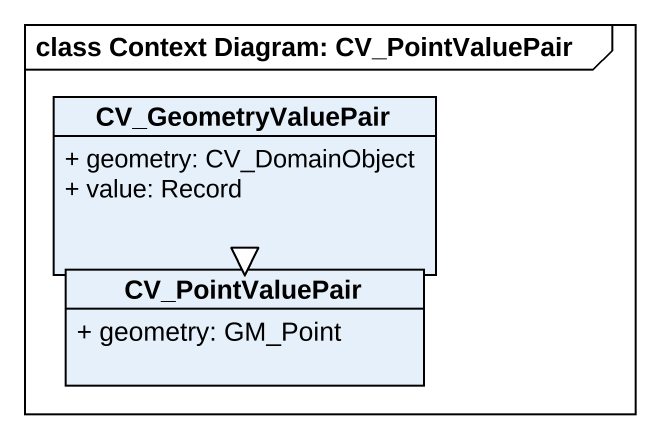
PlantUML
@startuml
mainframe class Context Diagram: CV_PointValuePair
hide circle
hide empty members
skinparam classAttributeIconSize 0
class CV_GeometryValuePair {
  + geometry: CV_DomainObject
  + value: Record
}
class CV_PointValuePair {
  + geometry: GM_Point
}
CV_PointValuePair -up-|> CV_GeometryValuePair
@enduml
